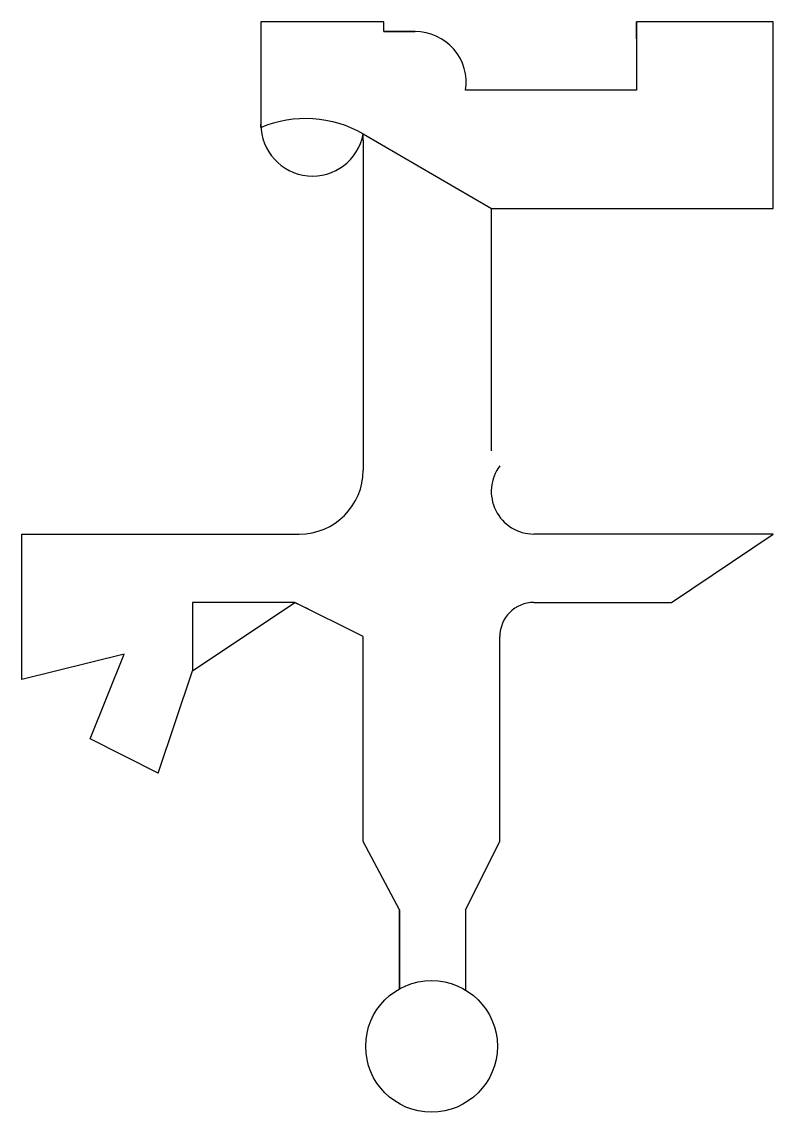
# Model space of a CAD drawing. Header units: millimetres. Extents: x -120 to 100, y -19 to 300.
import ezdxf

# ---------------------------------------------------------------- set-up
doc = ezdxf.new("R2010")
doc.units = ezdxf.units.MM
doc.layers.get('0').update_dxf_attribs({"linetype": 'CONTINUOUS'})

msp = doc.modelspace()

# ---------------------------------------------------------------- linework, layer by layer
for p, q in [((60, 300), (60, 290)), ((60, 295), (60, 300)), ((-49.96, 269.09), (-49.96, 269.93)), ((-20, 265.31), (-20, 267.19)), ((-20, 265.31), (-20, 174.36)), ((-20, 265.31), (-20, 260)), ((17.59, 174.36), (17.59, 245.3)), ((-20, 174.36), (-20, 168.72)), ((-119.97, 107.44), (-119.97, 150)), ((-119.97, 150), (-38.72, 150)), ((100.05, 150), (30, 150)), ((70.26, 130), (100.05, 150)), ((-20, 120), (-40, 130)), ((-40, 130), (-36.15, 128.07)), ((30, 130), (70.26, 130)), ((-20, 100), (-20, 120)), ((20, 100), (20, 120)), ((-90, 114.86), (-119.97, 107.44)), ((-100, 90), (-90, 114.86)), ((-80, 80), (-70, 110)), ((-20, 60), (-20, 100)), ((20, 60), (20, 100)), ((-80, 80), (-100, 90)), ((-9.37, 40), (-20, 60)), ((10, 40), (20, 60)), ((10, 40), (10, 16.48))]:
    msp.add_line(p, q)
msp.add_lwpolyline([(17.59, 245.3), (100, 245.3), (100, 300), (60, 300), (60, 295), (60, 290), (60, 280), (50, 280), (10, 280, 0.457313), (-4.82, 297.14), (-13.97, 297.14), (-13.97, 300), (-49.96, 300), (-49.96, 269.09, -0.236282), (-20, 267.19)], format="xyb", close=True)
for points in [[(-4.82, 297.14), (-13.97, 297.14)], [(-40, 130), (-70, 130), (-70, 110)], [(-9.37, 16.84), (-9.37, 40)]]:
    msp.add_lwpolyline(points, close=True)
msp.add_circle((0, 0), 19.28)
for centre, radius, start, end in [((-34.85, 269.93), 15.11, 180, 349.4219), ((30, 162.5), 12.5, 143.1301, 270), ((-38.72, 168.72), 18.72, -90, 0), ((30, 120), 10, 90, 180)]:
    msp.add_arc(centre, radius, start, end)

doc.saveas('drawing.dxf')
